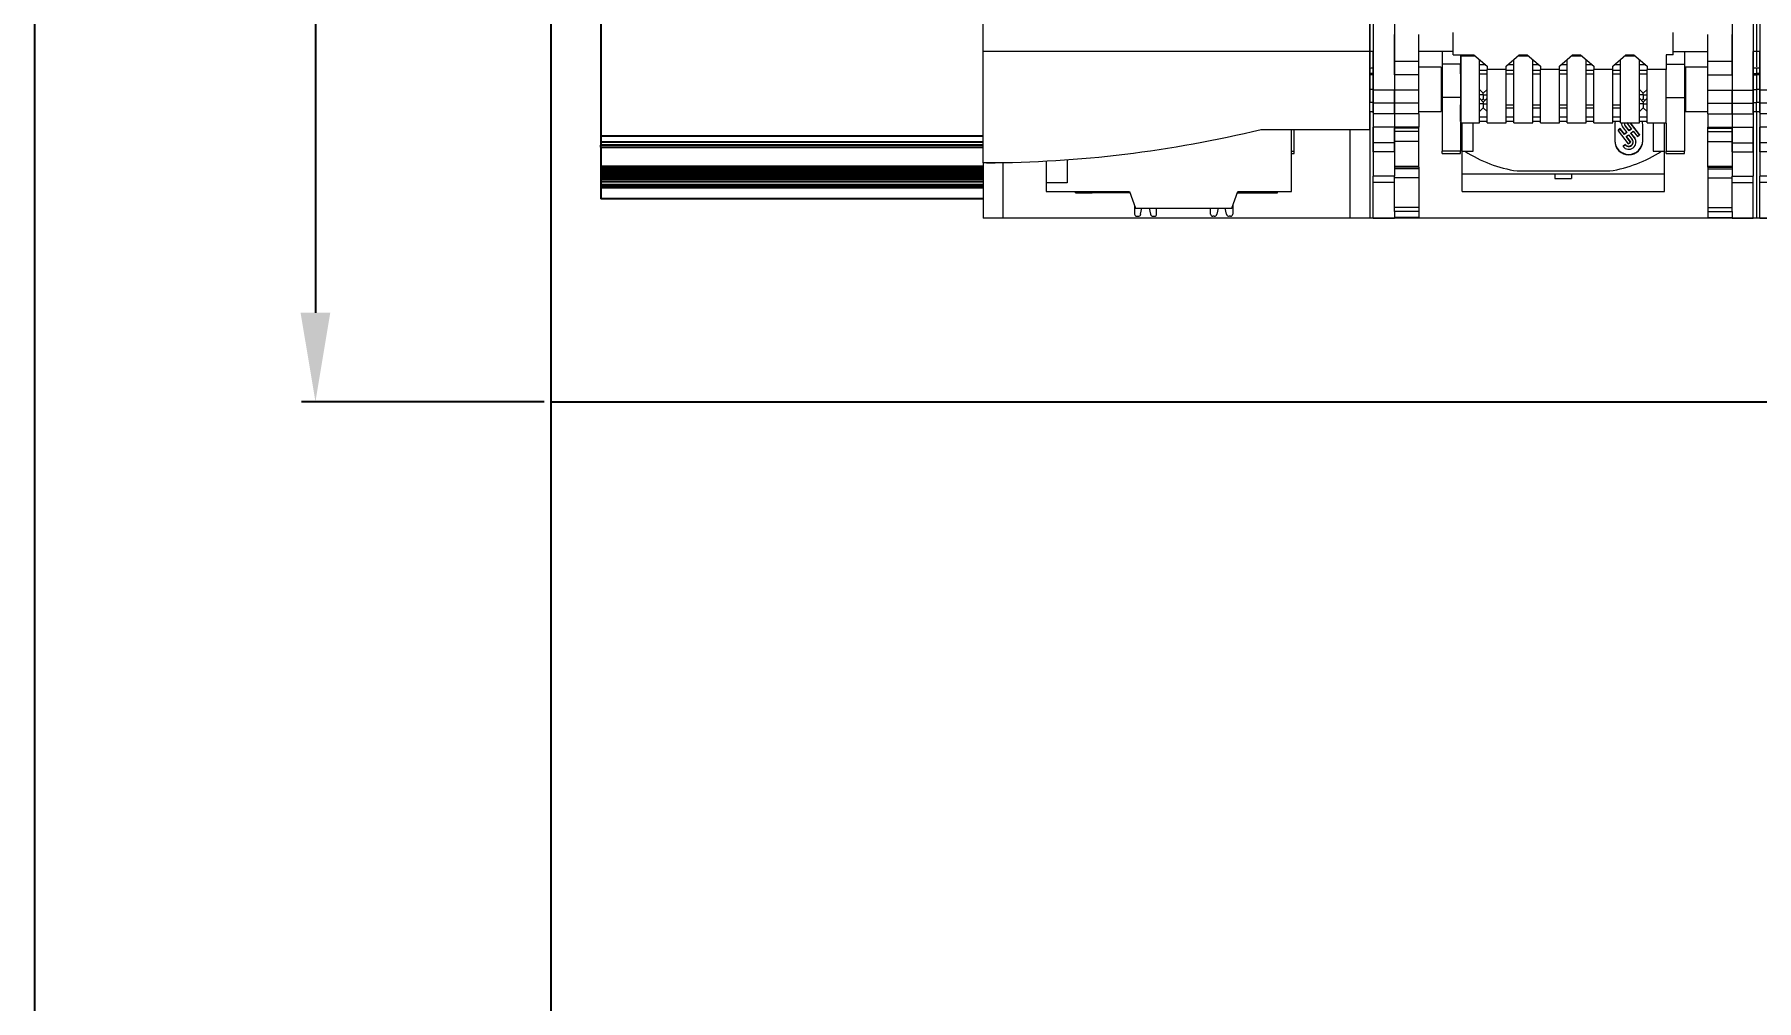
# Model space of a CAD drawing. Header units: millimetres. Extents: x 42151 to 59780, y 37376 to 44547.
# Drawn here: x 47806 to 47961, y 43100.9 to 43187.8 of the extents above; entities that cross this region are included whole.
import ezdxf

# ---------------------------------------------------------------- set-up
doc = ezdxf.new("R2010")
doc.units = ezdxf.units.MM
doc.set_wipeout_variables(frame=1)
doc.layers.add('! NO PLOT !', color=7, linetype='Continuous', true_color=0xff75dd, plot=False)
doc.layers.add('000-PI-Oprema', color=30, linetype='Continuous', lineweight=5)
doc.layers.add('SI-ORMAR-Oprema', color=30, linetype='Continuous', lineweight=5)
for name, color, linetype in [('000-PI-ORMAR', 2, 'Continuous'), ('002-PI-Kabelska kanalica', 150, 'Continuous'), ('004-PI-DIN Šina', 3, 'Continuous'), ('SI-Ormari', 51, 'Continuous')]:
    doc.layers.add(name, color=color, linetype=linetype)
doc.styles.get("Standard").update_dxf_attribs({"font": 'arial.ttf'})
doc.dimstyles.new('ISO-25-lb', dxfattribs={"dimtxt": 8, "dimasz": 8, "dimexe": 1.25, "dimexo": 0.625, "dimtad": 1, "dimtxsty": 'Standard', "dimcen": 5, "dimadec": 0, "dimazin": 0, "dimtfac": 1, "dimtmove": 0, "dimatfit": 3, "dimfxl": 1, "dimarcsym": 0})

# ---------------------------------------------------------------- blocks, each defined once
blk = doc.blocks.new('*U90')
at = {"layer": '002-PI-Kabelska kanalica'}
blk.add_line((-20, -100), (-20, 1630), dxfattribs=at)
blk = doc.blocks.new('2000x800_montazna ploca')
at = {"layer": '000-PI-ORMAR'}
blk.add_line((-4333.67, 1646.19), (-4333.67, -243.81), dxfattribs=at)
blk = doc.blocks.new('*U135')
at = {"layer": '002-PI-Kabelska kanalica'}
for q in [(-20, 519), (60, -100)]:
    blk.add_line((-20, -100), q, dxfattribs=at)
blk = doc.blocks.new('6ES7513-1AM03-0AB0')
blk.add_wipeout([(-17.4, 66.85), (17.4, 66.85), (17.4, -80.15), (-17.4, -80.15)]).dxf.layer = 'SI-ORMAR-Oprema'
at = {"layer": 'SI-ORMAR-Oprema', "linetype": 'Continuous'}
for p, q in [((-17.4, -65.15), (-17.4, 0)), ((17.4, -65.15), (17.4, 0)), ((17.4, -65.15), (-17.4, -65.15)), ((-17.4, -75.15), (-17.4, -65.15)), ((17.4, -72.15), (17.4, -65.15)), ((7.6, -72.15), (17.4, -72.15)), ((10.36, -77.75), (10.36, -72.15)), ((15.64, -80.15), (15.64, -72.15)), ((17.4, -72.15), (17.4, -80.15)), ((10.36, -74.31), (10.6, -74.31)), ((-17.4, -75.15), (-17.4, -80.15)), ((-15.4, -75.15), (-17.4, -75.15)), ((-17.4, -75.15), (-17.4, -75.15)), ((-17.1, -75.15), (-17.4, -75.15)), ((-15.64, -75.14), (-15.64, -80.15)), ((-15.4, -75.13), (-15.4, -75.15)), ((-11.74, -75), (-11.74, -76.95)), ((-11.74, -75), (-11.74, -76.95)), ((-9.84, -74.88), (-9.84, -76.95)), ((-9.84, -76.95), (-11.74, -76.95)), ((-11.74, -76.95), (-11.74, -77.75)), ((-11.74, -77.75), (-4.24, -77.75)), ((-9.1, -77.85), (-9.1, -77.75)), ((-9.1, -77.85), (-7.6, -77.85)), ((-7.6, -77.85), (-7.6, -77.75)), ((-4.2, -77.85), (-7.6, -77.85)), ((-4.24, -77.75), (-3.69, -79.25)), ((-3.79, -78.99), (-3.79, -79.77)), ((4.97, -79.25), (5.51, -77.75)), ((5.06, -78.99), (5.06, -79.77)), ((5.48, -77.85), (7.6, -77.85)), ((5.51, -77.75), (10.36, -77.75)), ((7.6, -77.85), (7.6, -77.75)), ((7.6, -77.85), (9.1, -77.85)), ((9.1, -77.85), (9.1, -77.75)), ((-15.64, -80.15), (-17.4, -80.15)), ((15.64, -80.15), (-15.64, -80.15)), ((-3.69, -79.25), (4.97, -79.25)), ((-3.58, -79.97), (-3.47, -79.97)), ((-3.23, -79.77), (-3.11, -79.25)), ((-2.46, -79.25), (-2.34, -79.77)), ((-2.1, -79.97), (-1.99, -79.97)), ((-1.79, -79.77), (-1.79, -79.25)), ((3.06, -79.77), (3.06, -79.25)), ((3.38, -79.97), (3.26, -79.97)), ((3.74, -79.25), (3.62, -79.77)), ((4.51, -79.77), (4.39, -79.25)), ((4.86, -79.97), (4.75, -79.97)), ((17.4, -80.15), (15.64, -80.15))]:
    blk.add_line(p, q, dxfattribs=at)
for centre, radius, start, end in [((-17.4, 30.52), 105.67, 270.1631, 283.6855), ((-3.58, -79.77), 0.2, 180, 270), ((-3.47, -79.72), 0.25, 270, 347.5), ((-2.1, -79.72), 0.25, 192.5, 270), ((-1.99, -79.77), 0.2, 270, 0), ((3.26, -79.77), 0.2, 180, 270), ((3.38, -79.72), 0.25, 270, 347.5), ((4.75, -79.72), 0.25, 192.5, 270), ((4.86, -79.77), 0.2, 270, 0)]:
    blk.add_arc(centre, radius, start, end, dxfattribs=at)
blk.add_open_spline([(10.6, -74.1), (10.6, -73.41), (10.6, -72.75), (10.6, -72.17), (10.6, -72.14)], degree=3, knots=[0, 0, 0, 0, 0.934726, 1, 1, 1, 1], dxfattribs=at)
for points, degree in [([(10.36, -74.1), (10.6, -74.1)], 1), ([(10.6, -74.31), (10.6, -74.31), (10.6, -74.24), (10.6, -74.1)], 3)]:
    blk.add_open_spline(points, degree=degree, dxfattribs=at)
blk = doc.blocks.new('6ES7521-1BL00-0AB0')
blk.add_wipeout([(-17.4, 69.03), (17.4, 69.03), (17.4, -77.97), (-17.4, -77.97)]).dxf.layer = 'SI-ORMAR-Oprema'
blk.add_wipeout([(-17.4, 69.03), (17.4, 69.03), (17.4, -77.97), (-17.4, -77.97)]).dxf.layer = 'SI-ORMAR-Oprema'
at = {"layer": 'SI-ORMAR-Oprema'}
for p, q in [((-17.1, -10.22), (-17.1, -74.18)), ((-15.2, -10.22), (-15.2, -74.18)), ((15.2, -10.22), (15.2, -74.18)), ((17.1, -10.22), (17.1, -74.18)), ((-17.4, -58.12), (-17.4, -62.97)), ((17.4, -58.12), (17.4, -62.97)), ((-15.2, -65.05), (-15.2, -61.43)), ((-13, -63.85), (-13, -61.43)), ((-9.9, -63.27), (-9.9, -61.26)), ((9.9, -63.27), (9.9, -61.26)), ((13, -63.85), (13, -61.43)), ((15.2, -65.05), (15.2, -61.43)), ((-17.4, -62.97), (-17.4, -64.33)), ((-17.1, -62.97), (-17.4, -62.97)), ((-17.1, -66.43), (-17.1, -62.97)), ((-9.9, -62.97), (-13, -62.97)), ((-10.9, -62.97), (-10.9, -64.1)), ((-9.9, -63.27), (-8.04, -63.27)), ((-9.25, -63.27), (-9.25, -64.17)), ((-9.2, -69.37), (-9.2, -63.37)), ((-7.92, -63.37), (-9.2, -63.37)), ((-8.04, -63.27), (-6.85, -64.27)), ((-5.15, -64.27), (-3.96, -63.27)), ((-3.12, -63.37), (-4.08, -63.37)), ((-3.96, -63.27), (-3.24, -63.27)), ((-3.24, -63.27), (-2.05, -64.27)), ((-0.35, -64.27), (0.84, -63.27)), ((1.68, -63.37), (0.72, -63.37)), ((0.84, -63.27), (1.56, -63.27)), ((1.56, -63.27), (2.75, -64.27)), ((4.45, -64.27), (5.64, -63.27)), ((6.48, -63.37), (5.52, -63.37)), ((5.64, -63.27), (6.36, -63.27)), ((6.36, -63.27), (7.55, -64.27)), ((9.25, -63.27), (9.25, -64.57)), ((9.9, -63.27), (9.25, -63.27)), ((9.9, -62.97), (13, -62.97)), ((10.9, -62.97), (10.9, -64.1)), ((17.1, -66.43), (17.1, -62.97)), ((17.4, -62.97), (17.1, -62.97)), ((17.4, -62.97), (17.4, -64.33)), ((-17.1, -64.46), (-17.4, -64.46)), ((-17.1, -64.95), (-17.4, -64.95)), ((-13, -63.85), (-15.2, -63.85)), ((-13, -65.05), (-15.2, -65.05)), ((-13, -65.05), (-13, -63.85)), ((-11, -64.37), (-13, -64.37)), ((-13, -66.43), (-13, -65.05)), ((-11, -64.37), (-11, -67.79)), ((-10.9, -64.1), (-10.9, -67.1)), ((-9.25, -64.1), (-10.9, -64.1)), ((-9.25, -64.67), (-9.25, -64.17)), ((-9.2, -64.17), (-9.25, -64.17)), ((-9.25, -64.97), (-9.25, -64.67)), ((-9.2, -64.67), (-9.25, -64.67)), ((-9.25, -64.97), (-9.25, -65.02)), ((-9.25, -64.97), (-9.2, -64.97)), ((-9.25, -65.02), (-9.25, -67.72)), ((-9.2, -65.02), (-9.25, -65.02)), ((-7.55, -69.37), (-7.55, -63.68)), ((-6.97, -64.17), (-7.55, -64.17)), ((-6.85, -64.67), (-7.55, -64.67)), ((-7.55, -64.97), (-6.85, -64.97)), ((-6.85, -64.27), (-6.85, -64.57)), ((-6.85, -69.37), (-6.85, -64.57)), ((-5.15, -64.57), (-6.85, -64.57)), ((-5.15, -64.57), (-5.15, -64.27)), ((-5.15, -69.37), (-5.15, -64.57)), ((-4.45, -64.67), (-5.15, -64.67)), ((-5.15, -64.97), (-4.45, -64.97)), ((-4.45, -64.17), (-5.03, -64.17)), ((-4.45, -69.37), (-4.45, -63.68)), ((-2.75, -69.37), (-2.75, -63.68)), ((-2.17, -64.17), (-2.75, -64.17)), ((-2.05, -64.67), (-2.75, -64.67)), ((-2.75, -64.97), (-2.05, -64.97)), ((-2.05, -64.27), (-2.05, -64.57)), ((-2.05, -69.37), (-2.05, -64.57)), ((-0.35, -64.57), (-2.05, -64.57)), ((-0.35, -64.57), (-0.35, -64.27)), ((-0.35, -69.37), (-0.35, -64.57)), ((0.35, -64.67), (-0.35, -64.67)), ((-0.35, -64.97), (0.35, -64.97)), ((0.35, -64.17), (-0.23, -64.17)), ((0.35, -69.37), (0.35, -63.68)), ((2.05, -69.37), (2.05, -63.68)), ((2.63, -64.17), (2.05, -64.17)), ((2.75, -64.67), (2.05, -64.67)), ((2.05, -64.97), (2.75, -64.97)), ((2.75, -64.27), (2.75, -64.57)), ((2.75, -69.37), (2.75, -64.57)), ((4.45, -64.57), (2.75, -64.57)), ((4.45, -64.57), (4.45, -64.27)), ((4.45, -69.37), (4.45, -64.57)), ((5.15, -64.67), (4.45, -64.67)), ((4.45, -64.97), (5.15, -64.97)), ((5.15, -64.17), (4.57, -64.17)), ((5.15, -69.37), (5.15, -63.68)), ((6.85, -69.37), (6.85, -63.68)), ((7.43, -64.17), (6.85, -64.17)), ((7.55, -64.67), (6.85, -64.67)), ((6.85, -64.97), (7.55, -64.97)), ((7.55, -64.27), (7.55, -64.57)), ((7.55, -69.37), (7.55, -64.57)), ((9.25, -64.57), (7.55, -64.57)), ((9.25, -64.1), (10.9, -64.1)), ((9.25, -69.37), (9.25, -64.57)), ((10.9, -64.1), (10.9, -67.1)), ((11, -64.37), (11, -67.79)), ((13, -64.37), (11, -64.37)), ((13, -65.05), (13, -63.85)), ((15.2, -63.85), (13, -63.85)), ((13, -66.43), (13, -65.05)), ((13, -65.05), (15.2, -65.05)), ((17.4, -64.46), (17.1, -64.46)), ((17.1, -64.95), (17.4, -64.95)), ((-17.1, -66.37), (-17.4, -66.37)), ((-13, -66.43), (-15.2, -66.43)), ((-13, -67.62), (-13, -66.43)), ((-7.2, -66.72), (-7.55, -66.37)), ((-7.2, -66.72), (-6.85, -66.37)), ((7.2, -66.72), (6.85, -66.37)), ((7.2, -66.72), (7.55, -66.37)), ((13, -67.62), (13, -66.43)), ((13, -66.43), (15.2, -66.43)), ((17.1, -66.37), (17.4, -66.37)), ((-17.4, -68.37), (-17.4, -67.55)), ((-17.1, -67.55), (-17.4, -67.55)), ((-13, -67.62), (-15.2, -67.62)), ((-13, -68.57), (-13, -67.62)), ((-11, -67.79), (-11, -68.37)), ((-9.25, -67.1), (-10.9, -67.1)), ((-9.25, -67.72), (-9.25, -67.77)), ((-9.25, -67.72), (-9.2, -67.72)), ((-9.25, -68.07), (-9.25, -67.77)), ((-9.25, -67.77), (-9.2, -67.77)), ((-9.25, -68.87), (-9.25, -68.07)), ((-9.2, -68.07), (-9.25, -68.07)), ((-7.2, -66.87), (-7.55, -66.87)), ((-7.2, -67.52), (-7.55, -67.17)), ((-7.2, -67.67), (-7.55, -67.67)), ((-7.55, -68.37), (-7.2, -68.02)), ((-7.35, -67.37), (-7.2, -67.22)), ((-7.15, -68.07), (-7.25, -68.07)), ((-7.2, -66.87), (-7.2, -66.72)), ((-7.2, -66.87), (-7.2, -67.22)), ((-7.2, -66.87), (-6.85, -66.87)), ((-7.2, -67.52), (-6.85, -67.17)), ((-7.2, -67.22), (-7.05, -67.37)), ((-7.2, -67.52), (-7.2, -67.67)), ((-7.2, -67.67), (-7.2, -68.02)), ((-7.2, -67.67), (-6.85, -67.67)), ((-7.2, -68.02), (-6.85, -68.37)), ((-5.15, -67.77), (-4.45, -67.77)), ((-4.45, -68.07), (-5.15, -68.07)), ((-2.75, -67.77), (-2.05, -67.77)), ((-2.05, -68.07), (-2.75, -68.07)), ((-0.35, -67.77), (0.35, -67.77)), ((0.35, -68.07), (-0.35, -68.07)), ((2.05, -67.77), (2.75, -67.77)), ((2.75, -68.07), (2.05, -68.07)), ((4.45, -67.77), (5.15, -67.77)), ((5.15, -68.07), (4.45, -68.07)), ((7.2, -66.87), (6.85, -66.87)), ((7.2, -67.52), (6.85, -67.17)), ((7.2, -67.67), (6.85, -67.67)), ((6.85, -68.37), (7.2, -68.02)), ((7.05, -67.37), (7.2, -67.22)), ((7.25, -68.07), (7.15, -68.07)), ((7.2, -66.87), (7.2, -66.72)), ((7.2, -66.87), (7.2, -67.22)), ((7.2, -66.87), (7.55, -66.87)), ((7.2, -67.52), (7.55, -67.17)), ((7.2, -67.22), (7.35, -67.37)), ((7.2, -67.52), (7.2, -67.67)), ((7.2, -67.67), (7.2, -68.02)), ((7.2, -67.67), (7.55, -67.67)), ((7.2, -68.02), (7.55, -68.37)), ((9.25, -67.1), (10.9, -67.1)), ((11, -67.79), (11, -68.37)), ((13, -68.57), (13, -67.62)), ((13, -67.62), (15.2, -67.62)), ((17.1, -67.55), (17.4, -67.55)), ((17.4, -68.37), (17.4, -67.55)), ((-17.4, -68.37), (-17.4, -77.97)), ((-17.4, -68.37), (-17.1, -68.37)), ((-17.1, -68.57), (-17.1, -69.77)), ((-13, -68.57), (-15.2, -68.57)), ((-13, -68.37), (-11, -68.37)), ((-13, -68.57), (-13, -69.77)), ((-9.25, -69.27), (-9.25, -68.87)), ((-9.2, -68.87), (-9.25, -68.87)), ((-9.2, -69.27), (-9.25, -69.27)), ((-9.2, -69.37), (-7.55, -69.37)), ((-9.1, -71.93), (-9.1, -69.37)), ((-8.1, -71.93), (-8.1, -69.37)), ((-6.85, -68.87), (-7.55, -68.87)), ((-6.85, -69.27), (-7.55, -69.27)), ((-6.85, -69.37), (-5.15, -69.37)), ((-4.45, -68.87), (-5.15, -68.87)), ((-4.45, -69.27), (-5.15, -69.27)), ((-4.45, -69.37), (-2.75, -69.37)), ((-2.05, -68.87), (-2.75, -68.87)), ((-2.05, -69.27), (-2.75, -69.27)), ((-2.05, -69.37), (-0.35, -69.37)), ((0.35, -68.87), (-0.35, -68.87)), ((0.35, -69.27), (-0.35, -69.27)), ((0.35, -69.37), (2.05, -69.37)), ((2.75, -68.87), (2.05, -68.87)), ((2.75, -69.27), (2.05, -69.27)), ((2.75, -69.37), (4.45, -69.37)), ((5.15, -68.87), (4.45, -68.87)), ((5.15, -69.27), (4.45, -69.27)), ((4.65, -69.54), (4.65, -71.02)), ((5.15, -69.37), (6.85, -69.37)), ((5.25, -69.4), (5.25, -69.44)), ((5.92, -70.07), (5.59, -69.64)), ((5.59, -69.64), (5.59, -69.68)), ((5.92, -70.1), (5.59, -69.68)), ((5.8, -69.37), (5.75, -69.41)), ((5.85, -69.37), (5.75, -69.45)), ((5.75, -69.41), (5.75, -69.45)), ((5.75, -69.45), (6.14, -69.94)), ((6.87, -70.47), (6.01, -69.37)), ((6.87, -70.43), (6.04, -69.37)), ((7.55, -68.87), (6.85, -68.87)), ((7.55, -69.27), (6.85, -69.27)), ((7.15, -71.02), (7.15, -69.54)), ((7.55, -69.37), (9.25, -69.37)), ((8.1, -69.37), (8.1, -71.93)), ((9.1, -71.93), (9.1, -69.37)), ((11, -68.37), (13, -68.37)), ((13, -68.57), (13, -69.77)), ((13, -68.57), (15.2, -68.57)), ((17.1, -68.37), (17.4, -68.37)), ((17.1, -68.57), (17.1, -69.77)), ((17.4, -68.37), (17.4, -77.97)), ((-17.1, -71.17), (-17.1, -69.77)), ((-13, -69.77), (-17.1, -69.77)), ((-17.1, -71.99), (-17.1, -71.17)), ((-15.2, -71.17), (-17.1, -71.17)), ((-15.2, -71.17), (-15.2, -69.87)), ((-13, -69.87), (-15.2, -69.87)), ((-13, -70.17), (-15.2, -70.17)), ((-13, -71.07), (-15.2, -71.07)), ((-15.2, -71.99), (-15.2, -71.17)), ((-13, -69.87), (-13, -69.77)), ((-13, -70.17), (-13, -69.87)), ((-13, -71.07), (-13, -70.17)), ((-13, -73.27), (-13, -71.07)), ((5.12, -69.9), (4.93, -70.05)), ((5.12, -69.94), (4.93, -70.09)), ((4.93, -70.05), (4.93, -70.09)), ((4.93, -70.09), (5.85, -71.26)), ((5.51, -70.39), (5.12, -69.9)), ((5.12, -69.9), (5.12, -69.94)), ((5.51, -70.42), (5.12, -69.94)), ((5.39, -69.83), (5.72, -70.26)), ((5.71, -70.23), (5.51, -70.39)), ((5.72, -70.26), (5.51, -70.42)), ((5.51, -70.39), (5.51, -70.42)), ((5.66, -70.62), (5.88, -70.45)), ((6.05, -71.11), (5.66, -70.62)), ((6.05, -71.07), (5.68, -70.61)), ((5.85, -71.26), (6.05, -71.11)), ((5.88, -70.45), (6.21, -70.88)), ((6.12, -69.91), (5.92, -70.07)), ((6.14, -69.94), (5.92, -70.1)), ((5.92, -70.07), (5.92, -70.1)), ((6.05, -71.07), (6.05, -71.11)), ((6.08, -70.3), (6.29, -70.13)), ((6.41, -70.73), (6.08, -70.3)), ((6.41, -70.69), (6.09, -70.29)), ((6.29, -70.13), (6.68, -70.62)), ((6.41, -70.69), (6.41, -70.73)), ((6.55, -71.12), (6.55, -71.08)), ((6.68, -70.62), (6.87, -70.47)), ((6.87, -70.43), (6.87, -70.47)), ((13, -69.87), (13, -69.77)), ((13, -69.77), (17.1, -69.77)), ((13, -70.17), (13, -69.87)), ((13, -69.87), (15.2, -69.87)), ((13, -71.07), (13, -70.17)), ((13, -70.17), (15.2, -70.17)), ((13, -73.27), (13, -71.07)), ((13, -71.07), (15.2, -71.07)), ((15.2, -71.17), (15.2, -69.87)), ((15.2, -71.99), (15.2, -71.17)), ((15.2, -71.17), (17.1, -71.17)), ((17.1, -71.17), (17.1, -69.77)), ((17.1, -71.99), (17.1, -71.17)), ((-15.2, -71.99), (-17.1, -71.99)), ((-10.9, -72.14), (-10.9, -71.92)), ((-9.25, -71.92), (-10.9, -71.92)), ((-10.9, -72.14), (-9.25, -72.14)), ((-9.25, -72.14), (-9.25, -71.92)), ((-9.1, -73.97), (-9.1, -71.93)), ((-9.1, -71.93), (-9.1, -71.93)), ((-9.1, -71.93), (-8.85, -71.93)), ((-9.1, -71.93), (-8.1, -71.93)), ((-8.85, -71.93), (-8.1, -71.93)), ((-8.1, -71.93), (-8.1, -71.93)), ((5.59, -71.33), (5.39, -71.48)), ((5.59, -71.37), (5.39, -71.52)), ((5.39, -71.48), (5.39, -71.52)), ((5.59, -71.33), (5.59, -71.37)), ((8.1, -71.93), (8.1, -71.93)), ((8.1, -71.93), (8.85, -71.93)), ((8.1, -71.93), (9.1, -71.93)), ((8.85, -71.93), (9.1, -71.93)), ((9.1, -73.97), (9.1, -71.93)), ((9.1, -71.93), (9.1, -71.93)), ((9.25, -72.14), (9.25, -71.92)), ((9.25, -71.92), (10.9, -71.92)), ((9.25, -72.14), (10.9, -72.14)), ((10.9, -72.14), (10.9, -71.92)), ((15.2, -71.99), (17.1, -71.99)), ((-17.1, -74.76), (-17.1, -74.18)), ((-15.2, -74.18), (-17.1, -74.18)), ((-15.2, -73.27), (-13, -73.27)), ((-13, -73.3), (-15.2, -73.3)), ((-13, -73.31), (-15.2, -73.31)), ((-13, -73.37), (-15.2, -73.37)), ((-13, -73.51), (-15.2, -73.51)), ((-15.2, -74.76), (-15.2, -74.18)), ((-13, -74.33), (-15.2, -74.33)), ((-13, -73.31), (-13, -73.3)), ((-13, -73.37), (-13, -73.31)), ((-13, -73.37), (-13, -73.51)), ((-13, -73.51), (-13, -74.33)), ((-13, -74.33), (-13, -77)), ((-9.1, -75.57), (-9.1, -73.97)), ((-9.1, -73.97), (9.1, -73.97)), ((-4.16, -73.7), (4.2, -73.7)), ((-0.75, -73.97), (-0.75, -74.38)), ((-0.75, -74.38), (0.75, -74.38)), ((0.75, -73.97), (0.75, -74.38)), ((9.1, -75.57), (9.1, -73.97)), ((13, -73.27), (15.2, -73.27)), ((13, -73.31), (13, -73.3)), ((15.2, -73.3), (13, -73.3)), ((13, -73.37), (13, -73.31)), ((13, -73.31), (15.2, -73.31)), ((13, -73.37), (13, -73.51)), ((13, -73.37), (15.2, -73.37)), ((13, -73.51), (13, -74.33)), ((13, -73.51), (15.2, -73.51)), ((13, -74.33), (13, -77)), ((13, -74.33), (15.2, -74.33)), ((15.2, -74.76), (15.2, -74.18)), ((15.2, -74.18), (17.1, -74.18)), ((17.1, -74.76), (17.1, -74.18)), ((-15.2, -74.76), (-17.1, -74.76)), ((-9.1, -75.57), (9.1, -75.57)), ((15.2, -74.76), (17.1, -74.76)), ((-13, -77), (-15.2, -77)), ((-15.2, -77.37), (-15.2, -77.9)), ((-13, -77.37), (-15.2, -77.37)), ((-13, -77), (-13, -77.37)), ((-13, -77.37), (-13, -77.9)), ((13, -77), (13, -77.37)), ((13, -77), (15.2, -77)), ((13, -77.37), (13, -77.9)), ((13, -77.37), (15.2, -77.37)), ((15.2, -77.37), (15.2, -77.9)), ((-15.46, -77.97), (-17.4, -77.97)), ((-17.1, -77.96), (-15.2, -77.96)), ((-15.2, -77.96), (-17.1, -77.96)), ((15.8, -77.97), (-15.46, -77.97)), ((-15.2, -77.9), (-13, -77.9)), ((-13, -77.9), (-15.2, -77.9)), ((-13, -77.9), (-13, -77.9)), ((13, -77.9), (13, -77.9)), ((13, -77.9), (15.2, -77.9)), ((13, -77.9), (15.2, -77.9)), ((15.2, -77.96), (17.1, -77.96)), ((15.2, -77.96), (17.1, -77.96)), ((17.4, -77.97), (15.8, -77.97))]:
    blk.add_line(p, q, dxfattribs=at)
for centre, major_axis, start_param, end_param in [((5.9, -69.54), (1.25, 0), 2.927081, 3.141593), ((5.9, -69.44), (0.649, 0), 3.042589, 3.804818), ((5.9, -69.4), (0.649, 0), 3.103604, 3.141549), ((5.9, -69.44), (-0.399, 0), 6.121742, 6.94641), ((5.9, -69.4), (-0.399, 0), 0.049486, 0.663225), ((5.9, -69.54), (1.25, 0), 0, 0.214512), ((5.9, -70.98), (1.25, 0), 3.141593, 6.283185), ((5.9, -71.02), (1.25, 0), 3.141593, 6.283185), ((5.9, -71.12), (0.649, 0), 3.804818, 6.94641), ((5.9, -71.12), (-0.399, 0), 0.663225, 3.804818), ((5.9, -71.08), (-0.399, 0), 0.663225, 3.092069), ((5.9, -71.08), (0.649, 0), 6.283142, 6.94641), ((-2.33, -61.97), (11.98, 0), 4.137237, 4.559632), ((2.26, -61.83), (12.14, 0), 4.872685, 5.28613)]:
    blk.add_ellipse(centre, major_axis=major_axis, ratio=0.991445, start_param=start_param, end_param=end_param, dxfattribs=at)
for points, degree in [([(-17.4, -64.46), (-17.4, -64.46), (-17.4, -64.62), (-17.4, -64.95)], 3), ([(-17.4, -64.95), (-17.4, -64.98), (-17.4, -65.02), (-17.4, -65.05)], 3), ([(-17.1, -65.06), (-17.4, -65.06)], 1), ([(17.1, -65.05), (17.4, -65.05)], 1), ([(17.4, -64.46), (17.4, -64.46), (17.4, -64.62), (17.4, -64.95)], 3), ([(17.4, -64.95), (17.4, -64.98), (17.4, -65.02), (17.4, -65.05)], 3), ([(-17.1, -67.62), (-17.1, -67.2), (-17.1, -66.79), (-17.1, -66.43)], 3), ([(-15.2, -66.43), (-17.1, -66.43)], 1), ([(-15.2, -67), (-15.2, -66.8), (-15.2, -66.61), (-15.2, -66.43)], 3), ([(15.2, -66.43), (17.1, -66.43)], 1), ([(15.2, -67), (15.2, -66.81), (15.2, -66.62), (15.2, -66.43)], 3), ([(17.1, -67.62), (17.1, -67.2), (17.1, -66.79), (17.1, -66.43)], 3), ([(-17.1, -68.48), (-17.1, -68.18), (-17.1, -67.89), (-17.1, -67.62)], 3), ([(-15.2, -67.62), (-17.1, -67.62)], 1), ([(-15.2, -67.46), (-15.2, -67.3), (-15.2, -67.15), (-15.2, -67)], 3), ([(-15.2, -67.62), (-15.2, -67.57), (-15.2, -67.51), (-15.2, -67.46)], 3), ([(-15.2, -68.57), (-15.2, -68.25), (-15.2, -67.92), (-15.2, -67.62)], 3), ([(15.2, -67.46), (15.2, -67.31), (15.2, -67.16), (15.2, -67)], 3), ([(15.2, -67.62), (15.2, -67.57), (15.2, -67.52), (15.2, -67.46)], 3), ([(15.2, -67.62), (17.1, -67.62)], 1), ([(17.1, -68.48), (17.1, -68.18), (17.1, -67.89), (17.1, -67.62)], 3), ([(-15.2, -68.57), (-15.83, -68.57), (-16.47, -68.57), (-17.1, -68.57)], 3), ([(15.2, -68.57), (17.1, -68.57)], 1), ([(-17.1, -77.96), (-17.1, -77.92), (-17.1, -77.63), (-17.1, -76.56), (-17.1, -75.43), (-17.1, -74.76)], 3), ([(17.1, -77.96), (17.1, -77.92), (17.1, -77.63), (17.1, -76.56), (17.1, -75.43), (17.1, -74.76)], 3), ([(-15.2, -77.96), (-15.2, -77.95), (-15.2, -77.93), (-15.2, -77.9)], 3), ([(15.2, -77.96), (15.2, -77.95), (15.2, -77.93), (15.2, -77.9)], 3)]:
    blk.add_open_spline(points, degree=degree, dxfattribs=at)
for points, knots in [([(-17.4, -65.06), (-17.4, -65.19), (-17.4, -65.35), (-17.4, -65.71), (-17.4, -65.93), (-17.4, -66.22), (-17.4, -66.3), (-17.4, -66.37)], [0, 0, 0, 0, 0.390088, 0.390088, 0.846458, 0.846458, 1, 1, 1, 1]), ([(17.4, -65.06), (17.4, -65.19), (17.4, -65.35), (17.4, -65.71), (17.4, -65.93), (17.4, -66.22), (17.4, -66.3), (17.4, -66.37)], [0, 0, 0, 0, 0.390088, 0.390088, 0.846458, 0.846458, 1, 1, 1, 1]), ([(-17.4, -66.37), (-17.4, -66.56), (-17.4, -66.76), (-17.4, -67.16), (-17.4, -67.37), (-17.4, -67.55)], [0, 0, 0, 0, 0.463629, 0.463629, 1, 1, 1, 1]), ([(17.4, -66.37), (17.4, -66.56), (17.4, -66.76), (17.4, -67.16), (17.4, -67.37), (17.4, -67.55)], [0, 0, 0, 0, 0.463629, 0.463629, 1, 1, 1, 1]), ([(-10.9, -67.1), (-10.9, -67.2), (-10.9, -67.55), (-10.9, -68.53), (-10.9, -69.98), (-10.9, -71.23), (-10.9, -71.92)], [0, 0, 0, 0, 0.244152, 0.498495, 0.752867, 1, 1, 1, 1]), ([(10.9, -67.1), (10.9, -67.2), (10.9, -67.55), (10.9, -68.53), (10.9, -69.98), (10.9, -71.23), (10.9, -71.92)], [0, 0, 0, 0, 0.244152, 0.498495, 0.752867, 1, 1, 1, 1]), ([(15.2, -68.57), (15.2, -68.49), (15.2, -68.4), (15.2, -68.19), (15.2, -68.08), (15.2, -67.84), (15.2, -67.73), (15.2, -67.62)], [0, 0, 0, 0, 0.268438, 0.268438, 0.634219, 0.634219, 1, 1, 1, 1]), ([(-9.25, -69.32), (-9.25, -69.55), (-9.25, -70.31), (-9.25, -71.23), (-9.25, -71.92)], [0, 0, 0, 0, 0.329781, 1, 1, 1, 1]), ([(9.25, -69.4), (9.25, -69.61), (9.25, -70.35), (9.25, -71.23), (9.25, -71.92)], [0, 0, 0, 0, 0.300897, 1, 1, 1, 1]), ([(-15.2, -77.37), (-15.2, -77.13), (-15.2, -76.45), (-15.2, -75.43), (-15.2, -74.76)], [0, 0, 0, 0, 0.445928, 1, 1, 1, 1]), ([(15.2, -77.37), (15.2, -77.13), (15.2, -76.45), (15.2, -75.43), (15.2, -74.76)], [0, 0, 0, 0, 0.445928, 1, 1, 1, 1])]:
    blk.add_open_spline(points, degree=3, knots=knots, dxfattribs=at)
blk = doc.blocks.new('*U117')
at = {"layer": '004-PI-DIN Šina'}
for p, q in [((-241.3, -50.45), (-241.3, -67.99)), ((-241.3, -67.99), (-241.3, -68.49)), ((297.61, -67.99), (-241.3, -67.99)), ((-241.3, -68.49), (-241.3, -68.54)), ((-241.3, -68.49), (297.61, -68.49)), ((-241.3, -68.54), (-241.3, -68.81)), ((297.61, -68.54), (-241.3, -68.54)), ((-241.3, -68.98), (-241.3, -68.81)), ((297.61, -68.81), (-241.3, -68.81)), ((-241.3, -68.98), (-241.3, -70.73)), ((-241.3, -68.98), (297.61, -68.98)), ((-241.3, -70.73), (-241.3, -70.84)), ((297.61, -70.73), (-241.3, -70.73)), ((-241.3, -70.84), (-241.3, -70.84)), ((297.61, -70.84), (-241.3, -70.84)), ((-241.3, -70.84), (-241.3, -70.88)), ((297.61, -70.84), (-241.3, -70.84)), ((-241.3, -70.88), (-241.3, -70.99)), ((297.61, -70.88), (-241.3, -70.88)), ((-241.3, -70.99), (-241.3, -70.99)), ((297.61, -70.99), (-241.3, -70.99)), ((-241.3, -70.99), (-241.3, -71.02)), ((297.61, -70.99), (-241.3, -70.99)), ((-241.3, -71.02), (-241.3, -71.13)), ((297.61, -71.02), (-241.3, -71.02)), ((-241.3, -71.13), (-241.3, -71.13)), ((297.61, -71.13), (-241.3, -71.13)), ((-241.3, -71.13), (-241.3, -71.16)), ((297.61, -71.13), (-241.3, -71.13)), ((-241.3, -71.16), (-241.3, -71.27)), ((297.61, -71.16), (-241.3, -71.16)), ((-241.3, -71.27), (-241.3, -71.27)), ((297.61, -71.27), (-241.3, -71.27)), ((-241.3, -71.27), (-241.3, -71.31)), ((297.61, -71.27), (-241.3, -71.27)), ((-241.3, -71.31), (-241.3, -71.42)), ((297.61, -71.31), (-241.3, -71.31)), ((-241.3, -71.42), (-241.3, -71.42)), ((297.61, -71.42), (-241.3, -71.42)), ((-241.3, -71.42), (-241.3, -71.45)), ((297.61, -71.42), (-241.3, -71.42)), ((-241.3, -71.45), (-241.3, -71.56)), ((297.61, -71.45), (-241.3, -71.45)), ((-241.3, -71.56), (-241.3, -71.56)), ((297.61, -71.56), (-241.3, -71.56)), ((-241.3, -71.56), (-241.3, -71.6)), ((297.61, -71.56), (-241.3, -71.56)), ((-241.3, -71.6), (-241.3, -71.7)), ((297.61, -71.6), (-241.3, -71.6)), ((-241.3, -71.71), (-241.3, -71.7)), ((297.61, -71.7), (-241.3, -71.7)), ((-241.3, -71.71), (-241.3, -71.74)), ((297.61, -71.71), (-241.3, -71.71)), ((-241.3, -71.74), (-241.3, -71.85)), ((297.61, -71.74), (-241.3, -71.74)), ((-241.3, -71.85), (-241.3, -71.85)), ((297.61, -71.85), (-241.3, -71.85)), ((-241.3, -71.85), (-241.3, -71.88)), ((297.61, -71.85), (-241.3, -71.85)), ((-241.3, -71.88), (-241.3, -72.11)), ((297.61, -71.88), (-241.3, -71.88)), ((-241.3, -72.11), (-241.3, -72.38)), ((297.61, -72.11), (-241.3, -72.11)), ((-241.3, -72.38), (-241.3, -72.49)), ((297.61, -72.38), (-241.3, -72.38)), ((-241.3, -72.49), (-241.3, -72.63)), ((297.61, -72.49), (-241.3, -72.49)), ((-241.3, -72.63), (-241.3, -73.62)), ((297.61, -72.63), (-241.3, -72.63)), ((297.61, -73.62), (-241.3, -73.62))]:
    blk.add_line(p, q, dxfattribs=at)
blk = doc.blocks.new('*D296')
at = {"layer": '! NO PLOT !', "color": 0, "linetype": 'Continuous', "lineweight": -2, "ltscale": 0.25, "transparency": 16777216}
for p, q in [((47851.9, 43334.75), (47830.08, 43334.75)), ((47831.33, 43326.75), (47831.33, 43162.75)), ((47851.9, 43154.75), (47830.08, 43154.75))]:
    blk.add_line(p, q, dxfattribs=at)
at = {"layer": '! NO PLOT !', "color": 0, "ltscale": 0.25, "transparency": 16777216}
for points in [[(47829.99, 43326.75), (47832.66, 43326.75), (47831.33, 43334.75)], [(47829.99, 43162.75), (47832.66, 43162.75), (47831.33, 43154.75)]]:
    blk.add_solid(points, dxfattribs=at)
at = {"layer": 'Defpoints', "color": 0, "ltscale": 0.25, "transparency": 16777216}
for p in [(47852.53, 43334.75), (47831.33, 43154.75), (47852.53, 43154.75)]:
    blk.add_point(p, dxfattribs=at)
at = {"layer": '! NO PLOT !', "color": 0, "ltscale": 0.25, "transparency": 16777216, "insert": (47826.62, 43244.75), "char_height": 8, "attachment_point": 5, "rotation": 90}
blk.add_mtext('180', dxfattribs=at)

msp = doc.modelspace()

# ---------------------------------------------------------------- linework, layer by layer
at = {"layer": '000-PI-ORMAR'}
msp.add_line((47806.038, 43996.747), (47806.038, 42012.247), dxfattribs=at)

# ---------------------------------------------------------------- block references
at = {"rotation": 270}
msp.add_blockref('*U135', (47952.526, 43134.747), dxfattribs=at)
at = {"layer": '000-PI-Oprema'}
msp.add_blockref('*U117', (48098.326, 43246.632), dxfattribs=at)
at = {"layer": 'SI-Ormari', "rotation": 180}
msp.add_blockref('*U90', (47832.526, 43844.747), dxfattribs=at)

# ---------------------------------------------------------------- dimensions: what is measured, and where the dimension line sits
at = {"layer": '! NO PLOT !', "ltscale": 0.25}
dim = msp.add_linear_dim(base=(47831.327, 43154.747), p1=(47852.526, 43334.747), p2=(47852.526, 43154.747), angle=90, dimstyle='ISO-25-lb', dxfattribs=at)
dim.commit()
dim.dimension.update_dxf_attribs({"geometry": '*D296', "text_midpoint": (47831.327, 43244.747), "dimtype": 160})

# ---------------------------------------------------------------- next in the draw order: block references
at = {"layer": '000-PI-Oprema', "ltscale": 0.25}
msp.add_blockref('6ES7521-1BL00-0AB0', (47978.427, 43249.218), dxfattribs=at)

# ---------------------------------------------------------------- next in the draw order: block references
msp.add_blockref('6ES7521-1BL00-0AB0', (47943.627, 43249.218), dxfattribs=at)

# ---------------------------------------------------------------- next in the draw order: block references
msp.add_blockref('6ES7513-1AM03-0AB0', (47908.827, 43251.397), dxfattribs=at)

# ---------------------------------------------------------------- next in the draw order: block references
msp.add_blockref('2000x800_montazna ploca', (52186.195, 42298.559))

doc.saveas('drawing.dxf')
